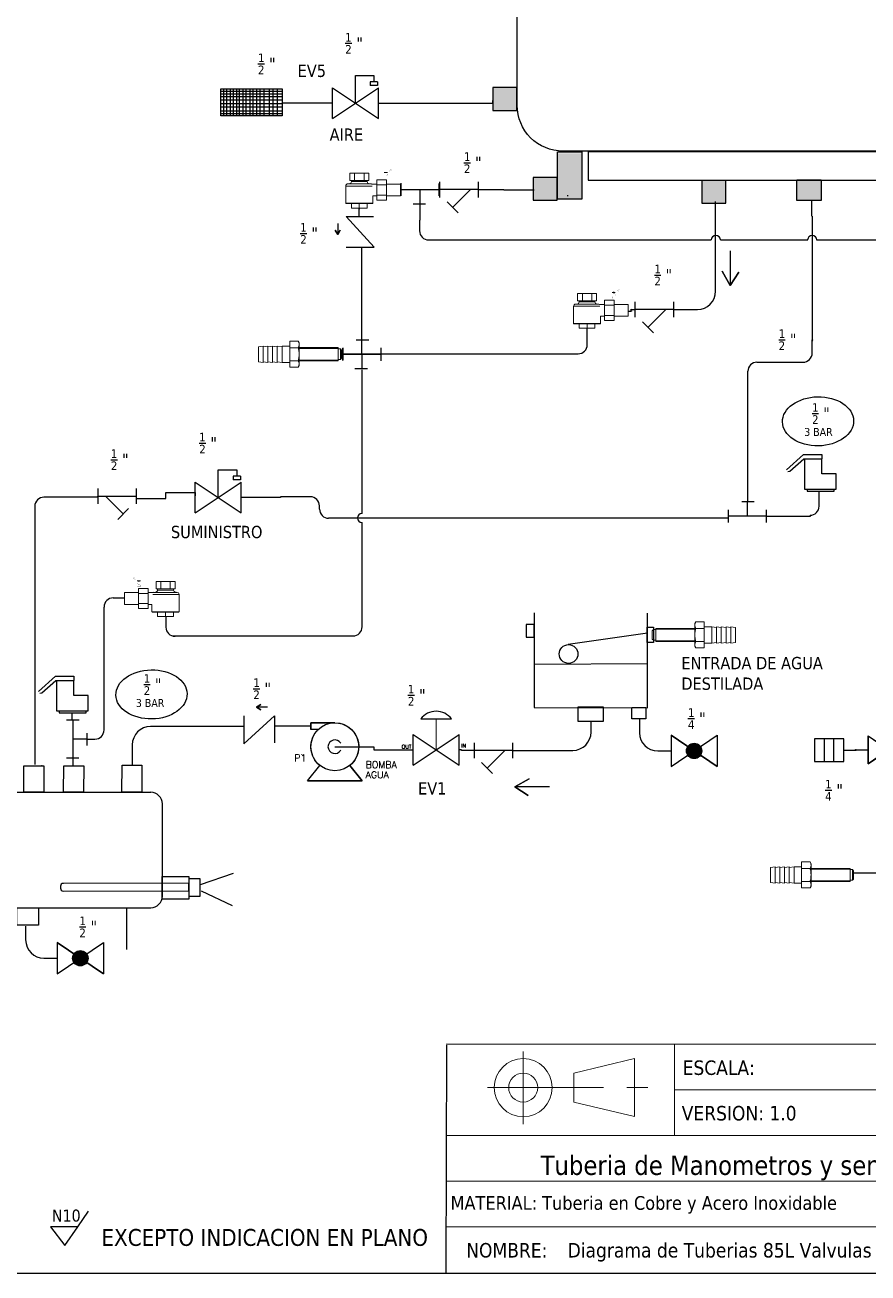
# Model space of a CAD drawing. Header units: millimetres. Extents: x -66 to 265, y 10 to 221.
# Drawn here: x 88.8 to 181.2, y 10 to 146.8 of the extents above; entities that cross this region are included whole.
import ezdxf
from ezdxf.enums import TextEntityAlignment as Align

# ---------------------------------------------------------------- set-up
doc = ezdxf.new("R2010")
doc.units = ezdxf.units.MM
doc.linetypes.add('CENTERX2', pattern=[20.32, 12.7, -2.54, 2.54, -2.54])
for name, color, linetype in [('CONTORNO', 179, 'Continuous'), ('DESC', 250, 'Continuous'), ('SYMS', 7, 'Continuous'), ('TAGS', 250, 'Continuous'), ('TERMS', 123, 'Continuous'), ('WIRENO', 250, 'Continuous'), ('WIRES', 7, 'Continuous')]:
    doc.layers.add(name, color=color, linetype=linetype)
doc.styles.add('SLDTEXTSTYLE0', font='tahoma.ttf')
doc.styles.add('SLDTEXTSTYLE1', font='tahomabd.ttf')
doc.styles.get("Standard").update_dxf_attribs({"font": 'tahoma.ttf'})
doc.styles.add('WD', font='romans.shx')

# ---------------------------------------------------------------- blocks, each defined once
blk = doc.blocks.new('HGVA1_NEADLE_VALVE')
blk.add_hatch(color=256).paths.add_polyline_path([(-0.034, 0.255), (0.03, 0.255), (-0.002, -0.255)])
at = {"ltscale": 3.2258}
for p, q in [((-0.375, 0.254), (0.375, -0.254)), ((-0.375, -0.254), (0.375, 0.254)), ((-0.375, 0.254), (-0.375, -0.254)), ((0.03, 0.255), (-0.034, 0.255)), ((-0.034, 0.255), (-0.002, -0.255)), ((0.03, 0.255), (-0.002, -0.255)), ((0.375, 0.254), (0.375, -0.254))]:
    blk.add_line(p, q, dxfattribs=at)
at = {"ltscale": 25.4, "flags": 128}
for points in [[(-0.375, -0.254), (-0.375, 0.254), (0, 0)], [(-0.034, 0.255), (0.03, 0.255), (-0.002, -0.255)], [(0.375, 0.254), (0.375, -0.254), (0, 0)]]:
    blk.add_lwpolyline(points, close=True, dxfattribs=at)
at = {"style": 'WD', "flags": 1}
for tag, height, p in [('INST', 0.125, (0.026, 0.682)), ('LOC', 0.125, (0.009, 0.52)), ('TAG1', 0.125, (-0.002, 0.311)), ('FAMILY', 0.01, (-0.145, -0.188)), ('CAT', 0.01, (-0.145, -0.232)), ('WDTYPE', 0.01, (-0.122, -0.14)), ('MFG', 0.01, (-0.143, -0.263)), ('ASSYCODE', 0.01, (-0.115, -0.293))]:
    blk.add_attdef(tag, text='', height=height, dxfattribs=at).set_placement(p, align=Align.CENTER)
at = {"style": 'WD'}
blk.add_attdef('XREF', text='', height=0.0625, rotation=0.0625, dxfattribs=at).set_placement((0.516, 0.298), align=Align.TOP_CENTER)
blk.add_attdef('TERM01', text='', height=0.0625, dxfattribs=at).set_placement((-0.399, 0.018), align=Align.RIGHT)
for tag, p, height in [('X4TERM01', (-0.375, 0), 0.005), ('X1TERM02', (0.375, 0), 0.005), ('TERM02', (0.406, 0.036), 0.0625), ('RATING1', (0.399, -0.148), 0.125), ('DESC1', (0.399, -0.313), 0.125), ('DESC2', (0.399, -0.497), 0.125), ('DESC3', (0.399, -0.686), 0.125), ('WDTAGALT', (0.399, -0.858), 0.125)]:
    blk.add_attdef(tag, p, '', height=height, dxfattribs=at)
blk = doc.blocks.new('HFI1_DRAIN_SILENCER')
for p, q in [((0.32, 0.125), (0, 0.125)), ((0, 0.125), (0, -0.125)), ((0.106, 0.125), (0.106, -0.125)), ((0.213, -0.125), (0.213, 0.125)), ((0.32, -0.125), (0.32, 0.125)), ((0, -0.125), (0.32, -0.125))]:
    blk.add_line(p, q)
at = {"style": 'WD'}
for tag, height, p in [('WDTAGALT', 0.125, (0.067, 0.187)), ('TERM01', 0.0625, (-0.025, 0.02))]:
    blk.add_attdef(tag, text='', height=height, dxfattribs=at).set_placement(p, align=Align.RIGHT)
for tag, p, height in [('RATING1', (0.105, 0.185), 0.125), ('X4TERM01', (0, 0), 0.005), ('X1TERM02', (0.32, 0), 0.005), ('TERM02', (0.327, 0.013), 0.0625), ('DESC1', (-0.829, -0.4), 0.125), ('DESC2', (-0.829, -0.584), 0.125), ('DESC3', (-0.829, -0.774), 0.125)]:
    blk.add_attdef(tag, p, '', height=height, dxfattribs=at)
at = {"style": 'WD', "flags": 1}
for tag, height, p in [('FAMILY', 0.01, (0.391, -0.029)), ('CAT', 0.01, (0.391, -0.073)), ('MFG', 0.01, (0.393, -0.104)), ('ASSYCODE', 0.01, (0.421, -0.134)), ('INST', 0.125, (0.357, -0.303)), ('WDTYPE', 0.01, (0.548, -0.276)), ('LOC', 0.125, (0.334, -0.464)), ('TAG1', 0.125, (0.352, -0.673))]:
    blk.add_attdef(tag, text='', height=height, dxfattribs=at).set_placement(p, align=Align.CENTER)
at = {"style": 'WD'}
blk.add_attdef('XREF', text='', height=0.0625, rotation=0.0625, dxfattribs=at).set_placement((0.642, -0.084), align=Align.TOP_CENTER)
blk = doc.blocks.new('WDDOT')
for radius in [0.03, 0.0187, 0.00929]:
    blk.add_circle((0, 0), radius)
blk = doc.blocks.new('HST1_STRAINER_Y_TYPE')
at = {"ltscale": 3.2258}
for p, q in [((0, 0.125), (0, -0.125)), ((0.625, 0.125), (0.625, -0.125)), ((0, 0), (0.625, 0)), ((0.125, 0), (0.412, -0.287)), ((0.324, -0.376), (0.501, -0.199))]:
    blk.add_line(p, q, dxfattribs=at)
at = {"style": 'WD', "flags": 1}
for tag, height, p in [('INST', 0.125, (0.33, 0.71)), ('LOC', 0.125, (0.306, 0.549)), ('TAG1', 0.125, (0.324, 0.34)), ('FAMILY', 0.01, (1.09, 0.044)), ('CAT', 0.01, (1.09, -0.001)), ('WDTYPE', 0.01, (1.102, -0.093)), ('MFG', 0.01, (1.092, -0.032)), ('ASSYCODE', 0.01, (1.12, -0.061))]:
    blk.add_attdef(tag, text='', height=height, dxfattribs=at).set_placement(p, align=Align.CENTER)
at = {"style": 'WD'}
for tag, height, p in [('WDTAGALT', 0.125, (0.035, 0.2)), ('TERM01', 0.0625, (-0.024, 0.018))]:
    blk.add_attdef(tag, text='', height=height, dxfattribs=at).set_placement(p, align=Align.RIGHT)
for tag, p, height in [('RATING1', (0.6, 0.18), 0.125), ('X4TERM01', (0, 0), 0.005), ('X1TERM03', (0.625, 0), 0.005), ('TERM03', (0.632, 0.013), 0.0625), ('DESC1', (-0.666, -0.258), 0.125), ('DESC2', (-0.666, -0.442), 0.125), ('X8TERM02', (0.412, -0.287), 0.005), ('TERM02', (0.447, -0.365), 0.0625), ('DESC3', (-0.666, -0.632), 0.125)]:
    blk.add_attdef(tag, p, '', height=height, dxfattribs=at)
blk.add_attdef('XREF', text='', height=0.0625, rotation=0.0625, dxfattribs=at).set_placement((0.649, -0.434), align=Align.TOP_CENTER)
blk = doc.blocks.new('Trampo')
for points in [[(117.18, 260.47), (116.16, 260.47), (116.16, 260.53), (116.64, 260.53), (116.64, 263.49), (116.17, 263.03), (116.12, 263.08), (116.65, 263.61), (116.7, 263.61), (116.7, 260.53), (117.18, 260.53)], [(119.73, 262.17), (119, 260.7), (118.92, 260.75), (119.65, 262.2)], [(120.48, 262.17), (119.73, 260.7), (119.65, 260.75), (120.39, 262.2)], [(117.75, 258.35), (117.2, 257.8), (116.17, 257.8), (115.68, 257.31), (115.68, 256.33), (117.7, 256.33), (117.7, 256.27), (115.61, 256.27), (115.61, 257.34), (116.16, 257.87), (117.18, 257.87), (117.66, 258.37), (117.66, 258.86), (117.18, 259.34), (116.17, 259.34), (115.68, 258.85), (115.63, 258.9), (116.16, 259.43), (117.2, 259.43), (117.75, 258.88)]]:
    blk.add_hatch(color=7).paths.add_polyline_path(points)
at = {"color": 7, "linetype": 'Continuous', "lineweight": 15}
for points in [[(91.97, 252.49), (106.66, 252.49), (106.66, 252.49)], [(93.14, 259.47), (105.47, 259.47), (105.47, 254.69), (93.14, 254.69)], [(93.14, 254.69), (93.14, 259.47), (93.14, 259.47)], [(94.17, 254.69), (94.17, 253.97), (94.17, 253.97)], [(96.24, 254.69), (96.24, 259.47), (96.24, 259.47)], [(102.39, 254.69), (102.39, 259.47), (102.39, 259.47)], [(104.46, 253.97), (104.46, 254.69), (104.46, 254.69)], [(110.68, 252.31), (107.39, 252.31), (107.39, 252.31)], [(116.95, 255.02), (110.68, 255.02), (110.68, 241.9), (116.95, 241.9)], [(116.95, 255.02), (116.95, 241.9), (116.95, 241.9)], [(126.1, 252.31), (116.95, 252.31), (116.95, 252.31)], [(126.1, 252.31), (126.1, 244.62), (126.1, 244.62)], [(90.48, 251.05), (90.48, 239.82), (90.48, 239.82)], [(108.15, 239.82), (108.15, 244.62), (108.15, 244.62)], [(108.15, 244.62), (110.68, 244.62), (110.68, 244.62)], [(116.95, 251.77), (110.68, 251.77), (110.68, 251.77)], [(116.95, 245.16), (110.68, 245.16), (110.68, 245.16)], [(116.95, 244.62), (126.1, 244.62), (126.1, 244.62)], [(107.93, 239.65), (90.7, 239.65), (90.7, 239.65)], [(104.46, 239.65), (104.46, 236.73), (94.17, 236.73), (94.17, 239.65)], [(99.3, 239.65), (99.3, 236.73), (99.3, 236.73)]]:
    blk.add_lwpolyline(points, dxfattribs=at)
at = {"color": 8, "linetype": 'Continuous', "lineweight": 15}
for points in [[(94.17, 253.97), (104.46, 253.97), (104.46, 253.97)], [(107.64, 251.05), (90.48, 251.05), (90.48, 251.05)], [(90.48, 239.82), (108.15, 239.82), (108.15, 239.82)]]:
    blk.add_lwpolyline(points, dxfattribs=at)
at = {"color": 7, "linetype": 'Continuous', "lineweight": 20}
blk.add_lwpolyline([(115.59, 259.99), (117.71, 259.99), (117.71, 259.99)], dxfattribs=at)
at = {"color": 7, "linetype": 'Continuous', "lineweight": 15}
for points in [[(91.94, 252.53), (91.14, 252.53), (90.48, 251.88), (90.48, 251.07)], [(92.66, 252.53), (93.48, 252.53), (94.12, 253.19), (94.12, 254)], [(104.46, 254), (104.46, 253.19), (105.12, 252.53), (105.92, 252.53)], [(107.36, 252.34), (107.12, 252.46), (106.89, 252.53), (106.64, 252.53)], [(90.48, 239.85), (90.48, 239.74), (90.56, 239.65), (90.68, 239.65)], [(107.92, 239.65), (108.02, 239.65), (108.1, 239.74), (108.1, 239.85)]]:
    blk.add_open_spline(points, degree=3, dxfattribs=at)
blk = doc.blocks.new('calderin')
for p, q in [((180.25, 72.34), (180.25, 65.19)), ((214.53, 72.24), (214.53, 65.08))]:
    blk.add_line(p, q)
for points in [[(196.96, 92.04), (196.94, 96.57), (200.37, 96.57), (200.38, 92.04)], [(203.75, 92.04), (203.77, 96.56), (207.19, 96.56), (207.18, 92.04)], [(213.74, 92.03), (213.75, 96.67), (217.17, 96.67), (217.17, 92.03)], [(185.43, 92.04), (183.27, 92.04), (183.27, 94.89), (185.43, 94.89)], [(191.98, 92.04), (189.82, 92.04), (189.82, 94.89), (191.98, 94.89)]]:
    blk.add_lwpolyline(points, close=True)
at = {"layer": 'WIRENO'}
for p, q in [((177.61, 92.03), (218.66, 92.03)), ((175.61, 90.03), (175.58, 77.95)), ((220.66, 74.26), (220.66, 90.03)), ((176.8, 72.26), (218.66, 72.26))]:
    blk.add_line(p, q, dxfattribs=at)
for points in [[(170.4, 90.24), (175.61, 90.24), (175.61, 88.43), (170.4, 88.43)], [(170.39, 87.01), (175.6, 87.01), (175.6, 85.2), (170.39, 85.2)], [(170.35, 83.57), (175.56, 83.57), (175.56, 81.76), (170.35, 81.76)], [(175.52, 73.92), (170.98, 73.92), (170.98, 77.82), (175.52, 77.82)], [(225.17, 73.73), (220.63, 73.73), (220.63, 77.63), (225.17, 77.63)], [(195.75, 72.25), (199.43, 72.25), (199.43, 69.27), (195.75, 69.27)]]:
    blk.add_lwpolyline(points, close=True, dxfattribs=at)
blk.add_lwpolyline([(177.19, 72.15), (177.22, 72.14, -0.37328), (175.5, 74.12), (175.5, 78.48)], format="xyb", dxfattribs=at)
for centre, start, end in [((177.61, 90.03), 90, 180), ((218.66, 90.03), 0, 90), ((218.66, 74.26), 270, 0)]:
    blk.add_arc(centre, 2, start, end, dxfattribs=at)
blk = doc.blocks.new('Resistencia')
at = {"layer": 'WIRENO'}
for p, q in [((112.31, 58.18), (107.01, 60.71)), ((112.43, 57.1), (106.77, 55.17))]:
    blk.add_line(p, q, dxfattribs=at)
blk.add_lwpolyline([(114.4, 59.08), (112.46, 59.08), (112.46, 56.11), (114.4, 56.11)], close=True, dxfattribs=at)
blk.add_lwpolyline([(135.9, 58.24), (114.42, 58.21), (114.42, 56.89), (135.9, 56.92, 0.414214), (136.4, 57.42), (136.4, 57.74, 0.414214)], format="xyb", close=True, dxfattribs=at)
blk = doc.blocks.new('HGVA1_DIAPHRAGM_VALVE2')
at = {"color": 7, "linetype": 'Continuous', "lineweight": 0, "ltscale": 3.2258}
for p, q in [((-0.25, 0.5), (0.25, 0.5)), ((0, 0), (0, 0.5))]:
    blk.add_line(p, q, dxfattribs=at)
for p, q in [((-0.375, -0.25), (-0.375, 0.25)), ((-0.375, -0.25), (0.375, 0.25)), ((-0.375, 0.25), (0.375, -0.25)), ((0.375, -0.25), (0.375, 0.25))]:
    blk.add_line(p, q)
at = {"ltscale": 25.4, "flags": 128}
blk.add_lwpolyline([(0.25, 0.5, 0.5), (-0.25, 0.5)], format="xyb", close=True, dxfattribs=at)
at = {"style": 'WD', "flags": 1}
for tag, p in [('INST', (-0.469, 0.748)), ('LOC', (-0.469, 0.587)), ('TAG1', (-0.469, 0.378))]:
    blk.add_attdef(tag, text='', height=0.125, dxfattribs=at).set_placement(p, align=Align.RIGHT)
at = {"style": 'WD'}
blk.add_attdef('XREF', text='', height=0.0625, rotation=0.0625, dxfattribs=at).set_placement((0.518, 0.271), align=Align.TOP_CENTER)
blk.add_attdef('TERM01', text='', height=0.0625, dxfattribs=at).set_placement((-0.399, 0.018), align=Align.RIGHT)
for tag, p, height in [('X4TERM01', (-0.375, 0), 0.005), ('X1TERM02', (0.375, 0), 0.005), ('TERM02', (0.406, 0.036), 0.0625), ('RATING1', (0.388, -0.162), 0.125), ('DESC1', (0.388, -0.378), 0.125), ('DESC2', (0.388, -0.562), 0.125), ('WDTAGALT', (0.388, -0.907), 0.125), ('DESC3', (0.388, -0.752), 0.125)]:
    blk.add_attdef(tag, p, '', height=height, dxfattribs=at)
at = {"style": 'WD', "flags": 1}
for tag, p in [('WDTYPE', (-0.154, -0.127)), ('FAMILY', (-0.143, -0.17)), ('CAT', (-0.143, -0.215)), ('MFG', (-0.141, -0.246)), ('ASSYCODE', (-0.113, -0.275))]:
    blk.add_attdef(tag, text='', height=0.01, dxfattribs=at).set_placement(p, align=Align.CENTER)
blk = doc.blocks.new('RESERVA')
at = {"layer": 'WIRENO'}
for p, q in [((301.32, 73.69), (301.32, 59.85)), ((317.87, 59.8), (317.87, 73.64)), ((317.89, 70.73), (306.31, 69.05)), ((301.36, 66.16), (317.9, 66.3)), ((301.32, 59.85), (317.87, 59.8))]:
    blk.add_line(p, q, dxfattribs=at)
for points in [[(317.85, 71.6), (318.75, 71.6), (318.75, 69.35), (317.85, 69.35)], [(307.72, 57.86), (311.45, 57.86), (311.45, 59.9), (307.72, 59.9)]]:
    blk.add_lwpolyline(points, close=True, dxfattribs=at)
blk.add_circle((306.35, 67.67), 1.37, dxfattribs=at)
blk = doc.blocks.new('RESERVORIO')
at = {"layer": 'WIRENO'}
for points in [[(211.28, 62), (210.41, 62), (210.41, 60.61), (211.28, 60.61)], [(222.01, 52.91), (223.54, 52.91), (223.54, 51.68), (222.01, 51.68)]]:
    blk.add_lwpolyline(points, close=True, dxfattribs=at)
at = {"layer": 'WIRENO', "xscale": 0.75, "yscale": 0.75, "zscale": 0.75}
blk.add_blockref('RESERVA', (-14.7, 8.02), dxfattribs=at)
blk = doc.blocks.new('HGVA1_BALL_VALVE')
h = blk.add_hatch(color=256)
edge = h.paths.add_edge_path()
edge.add_arc((0, 0), 0.125, 0, 360)
at = {"ltscale": 3.2258}
for p, q in [((-0.375, 0.254), (0.375, -0.254)), ((-0.375, -0.254), (0.375, 0.254)), ((-0.375, 0.254), (-0.375, -0.254)), ((0.375, 0.254), (0.375, -0.254))]:
    blk.add_line(p, q, dxfattribs=at)
at = {"ltscale": 25.4, "flags": 128}
blk.add_lwpolyline([(0.375, 0.254), (0.375, -0.254), (-0.375, 0.254), (-0.375, -0.254)], close=True, dxfattribs=at)
at = {"ltscale": 3.2258}
blk.add_circle((0, 0), 0.125, dxfattribs=at)
at = {"ltscale": 25.4}
blk.add_circle((0, 0), 0.125, dxfattribs=at)
at = {"style": 'WD', "flags": 1}
for tag, height, p in [('LOC', 0.125, (0.011, 0.516)), ('INST', 0.125, (0.028, 0.678)), ('TAG1', 0.125, (0, 0.307)), ('FAMILY', 0.01, (-0.482, -0.121)), ('WDTYPE', 0.01, (-0.475, -0.062)), ('CAT', 0.01, (-0.482, -0.165)), ('MFG', 0.01, (-0.481, -0.197)), ('ASSYCODE', 0.01, (-0.453, -0.226))]:
    blk.add_attdef(tag, text='', height=height, dxfattribs=at).set_placement(p, align=Align.CENTER)
at = {"style": 'WD'}
blk.add_attdef('XREF', text='', height=0.0625, rotation=0.0625, dxfattribs=at).set_placement((0.541, 0.293), align=Align.TOP_CENTER)
blk.add_attdef('TERM01', text='', height=0.0625, dxfattribs=at).set_placement((-0.399, 0.018), align=Align.RIGHT)
for tag, p, height in [('X4TERM01', (-0.375, 0), 0.005), ('X8TERM02', (0, 0), 0.005), ('TERM02', (0.052, -0.037), 0.0625), ('X1TERM03', (0.375, 0), 0.005), ('TERM03', (0.406, 0.036), 0.0625), ('RATING1', (0.409, -0.162), 0.125), ('DESC1', (0.409, -0.341), 0.125), ('DESC2', (0.409, -0.525), 0.125), ('DESC3', (0.409, -0.715), 0.125), ('WDTAGALT', (0.409, -0.873), 0.125)]:
    blk.add_attdef(tag, p, '', height=height, dxfattribs=at)
blk = doc.blocks.new('HP1_CENTRIFUGAL_PUMP1')
at = {"ltscale": 3.2258}
for p, q in [((0, 0.437), (-0.436, 0.437)), ((-0.436, 0.437), (-0.436, 0.312)), ((-0.306, 0.312), (-0.436, 0.312)), ((-0.5, -0.625), (-0.273, -0.342)), ((0.5, -0.625), (0.273, -0.342)), ((-0.5, -0.625), (0.5, -0.625))]:
    blk.add_line(p, q, dxfattribs=at)
at = {"ltscale": 25.4}
blk.add_lwpolyline([(-0.306, 0.312), (-0.436, 0.312), (-0.436, 0.437), (0, 0.437, -0.708958), (0.273, -0.342), (0.5, -0.625), (-0.5, -0.625), (-0.273, -0.342, -0.450073)], format="xyb", close=True, dxfattribs=at)
at = {"ltscale": 3.2258}
blk.add_circle((0, 0), 0.438, dxfattribs=at)
blk.add_arc((0, 0), 0.125, 30, 330, dxfattribs=at)
at = {"style": 'WD'}
for tag, p, height in [('TERM02', (-0.209, 0.446), 0.0625), ('TERM03', (0.009, 0.446), 0.0625), ('X4TERM01', (-0.436, 0.375), 0.005), ('X2TERM02', (-0.218, 0.437), 0.005), ('X2TERM03', (0, 0.437), 0.005), ('X1TERM04', (0, 0), 0.005), ('TERM04', (0.01, 0.011), 0.0625), ('RATING1', (0.564, -0.175), 0.125), ('DESC1', (0.564, -0.391), 0.125), ('DESC2', (0.564, -0.575), 0.125), ('DESC3', (0.564, -0.765), 0.125), ('WDTAGALT', (0.564, -0.967), 0.125)]:
    blk.add_attdef(tag, p, '', height=height, dxfattribs=at)
for tag, height, p in [('TERM01', 0.0625, (-0.46, 0.393)), ('INST', 0.125, (-0.519, 0.096)), ('LOC', 0.125, (-0.519, -0.08)), ('TAG1', 0.125, (-0.519, -0.269))]:
    blk.add_attdef(tag, text='', height=height, dxfattribs=at).set_placement(p, align=Align.RIGHT)
blk.add_attdef('XREF', text='', height=0.0625, rotation=0.0625, dxfattribs=at).set_placement((0.529, 0.315), align=Align.TOP_CENTER)
at = {"style": 'WD', "flags": 1}
for tag, p in [('FAMILY', (-0.01, -0.17)), ('CAT', (-0.01, -0.214)), ('WDTYPE', (-0.097, -0.246)), ('MFG', (-0.008, -0.246)), ('ASSYCODE', (0.02, -0.275))]:
    blk.add_attdef(tag, text='', height=0.01, dxfattribs=at).set_placement(p, align=Align.CENTER)
blk = doc.blocks.new('check')
at = {"layer": 'WIRENO'}
for p, q in [((68.66, 166.54), (69.94, 166.54)), ((69.94, 166.54), (69.41, 166.25)), ((69.41, 166.25), (69.94, 166.54)), ((69.94, 166.54), (69.44, 166.85)), ((69.44, 166.85), (69.93, 166.54)), ((71.43, 162.27), (67.85, 165.55)), ((67.85, 165.55), (67.85, 162.36)), ((71.43, 165.55), (71.43, 162.27))]:
    blk.add_line(p, q, dxfattribs=at)
blk = doc.blocks.new('SAFETY')
at = {"layer": 'WIRENO'}
for p, q in [((90.56, 155.92), (92.05, 157.26)), ((92.08, 156.85), (90.86, 155.76)), ((92.05, 157.26), (93.67, 157.26)), ((93.65, 156.88), (92.08, 156.85)), ((92.13, 156.84), (92.15, 154.22)), ((93.65, 156.83), (92.15, 156.83)), ((93.67, 157.26), (93.65, 156.88)), ((93.67, 155.56), (93.65, 156.83)), ((90.86, 155.76), (90.69, 155.74)), ((94.91, 155.56), (93.67, 155.56)), ((94.91, 154.22), (94.91, 155.56)), ((92.15, 154.22), (94.91, 154.22)), ((92.37, 154.22), (92.37, 154.04)), ((92.37, 154.04), (94.73, 154.04)), ((94.73, 154.04), (94.73, 154.22))]:
    blk.add_line(p, q, dxfattribs=at)
blk = doc.blocks.new('TNueva')
at = {"layer": 'WIRENO'}
for p, q in [((227.056, 75.746), (226.139, 75.746)), ((226.557, 74.707), (226.557, 75.745)), ((225.166, 74.246), (225.166, 75.163)), ((227.946, 74.232), (227.946, 75.149)), ((225.184, 74.712), (227.93, 74.712))]:
    blk.add_line(p, q, dxfattribs=at)
blk = doc.blocks.new('Acople Estriado')
at = {"color": 7, "linetype": 'Continuous', "lineweight": 15}
for p, q in [((6.78, 5.633), (6.78, 5.138)), ((6.78, 5.633), (6.947, 5.633)), ((6.811, 5.678), (6.796, 5.663)), ((6.796, 5.663), (6.796, 5.633)), ((6.931, 5.663), (6.796, 5.663)), ((6.811, 5.678), (6.916, 5.678)), ((6.931, 5.663), (6.916, 5.678)), ((6.931, 5.633), (6.931, 5.663)), ((6.947, 5.138), (6.947, 5.633)), ((6.721, 5.138), (6.699, 5.126)), ((6.699, 5.126), (6.699, 5.019)), ((6.74, 5.138), (6.721, 5.138)), ((6.864, 5.138), (6.74, 5.138)), ((6.781, 5.126), (6.781, 5.019)), ((6.988, 5.138), (6.864, 5.138)), ((6.946, 5.126), (6.946, 5.019)), ((7.007, 5.138), (6.988, 5.138)), ((7.029, 5.126), (7.007, 5.138)), ((7.029, 5.126), (7.029, 5.019)), ((6.699, 5.019), (6.781, 5.019)), ((6.761, 5.019), (6.761, 4.922)), ((6.761, 4.922), (6.769, 4.862)), ((6.864, 4.922), (6.761, 4.922)), ((6.781, 5.019), (6.946, 5.019)), ((6.967, 4.922), (6.864, 4.922)), ((6.946, 5.019), (7.029, 5.019)), ((6.959, 4.862), (6.967, 4.922)), ((6.967, 4.922), (6.967, 5.019)), ((6.761, 4.862), (6.769, 4.802)), ((6.864, 4.862), (6.761, 4.862)), ((6.761, 4.802), (6.769, 4.742)), ((6.864, 4.802), (6.761, 4.802)), ((6.967, 4.862), (6.864, 4.862)), ((6.967, 4.802), (6.864, 4.802)), ((6.959, 4.802), (6.967, 4.862)), ((6.959, 4.742), (6.967, 4.802)), ((6.761, 4.742), (6.769, 4.682)), ((6.864, 4.742), (6.761, 4.742)), ((6.761, 4.682), (6.769, 4.622)), ((6.864, 4.682), (6.761, 4.682)), ((6.864, 4.622), (6.769, 4.622)), ((6.967, 4.742), (6.864, 4.742)), ((6.967, 4.682), (6.864, 4.682)), ((6.959, 4.622), (6.864, 4.622)), ((6.959, 4.682), (6.967, 4.742)), ((6.959, 4.622), (6.967, 4.682))]:
    blk.add_line(p, q, dxfattribs=at)
at = {"color": 7, "linetype": 'Continuous', "lineweight": 0}
for p, q in [((6.79, 5.633), (6.79, 5.138)), ((6.938, 5.633), (6.938, 5.138))]:
    blk.add_line(p, q, dxfattribs=at)
at = {"color": 7, "linetype": 'Continuous', "lineweight": 15}
for points, knots in [([(6.699, 5.126), (6.706, 5.13), (6.712, 5.133), (6.726, 5.137), (6.733, 5.138), (6.74, 5.138)], [0, 0, 0, 0, 0.5, 0.5, 1, 1, 1, 1]), ([(6.74, 5.138), (6.744, 5.138), (6.747, 5.138), (6.754, 5.137), (6.757, 5.136), (6.768, 5.133), (6.775, 5.13), (6.781, 5.126)], [0, 0, 0, 0, 0.25, 0.25, 0.5, 0.5, 1, 1, 1, 1]), ([(6.864, 5.138), (6.85, 5.138), (6.836, 5.137), (6.808, 5.133), (6.795, 5.13), (6.781, 5.126)], [0, 0, 0, 0, 0.5, 0.5, 1, 1, 1, 1]), ([(6.946, 5.126), (6.933, 5.13), (6.919, 5.133), (6.892, 5.137), (6.878, 5.138), (6.864, 5.138)], [0, 0, 0, 0, 0.5, 0.5, 1, 1, 1, 1]), ([(6.946, 5.126), (6.953, 5.13), (6.96, 5.133), (6.974, 5.137), (6.981, 5.138), (6.988, 5.138)], [0, 0, 0, 0, 0.5, 0.5, 1, 1, 1, 1]), ([(6.988, 5.138), (6.991, 5.138), (6.995, 5.138), (7.002, 5.137), (7.005, 5.136), (7.015, 5.133), (7.022, 5.13), (7.029, 5.126)], [0, 0, 0, 0, 0.25, 0.25, 0.5, 0.5, 1, 1, 1, 1])]:
    blk.add_open_spline(points, degree=3, knots=knots, dxfattribs=at)
blk = doc.blocks.new('HGVA1_FLOAT_OPERATED_VALVE')
for p, q in [((0, 0), (0, 0.45)), ((0, 0.45), (0.3, 0.45)), ((0.3, 0.45), (0.3, 0.351)), ((-0.375, -0.25), (-0.375, 0.25)), ((-0.375, -0.25), (0.375, 0.25)), ((-0.375, 0.25), (0.375, -0.25)), ((0.36, 0.351), (0.24, 0.351)), ((0.24, 0.351), (0.24, 0.291)), ((0.36, 0.291), (0.24, 0.291)), ((0.36, 0.351), (0.36, 0.291)), ((0.375, -0.25), (0.375, 0.25))]:
    blk.add_line(p, q)
at = {"style": 'WD', "flags": 1}
for tag, p in [('INST', (-0.482, 0.637)), ('LOC', (-0.482, 0.454)), ('TAG1', (-0.481, 0.27))]:
    blk.add_attdef(tag, text='', height=0.125, dxfattribs=at).set_placement(p, align=Align.RIGHT)
at = {"style": 'WD'}
blk.add_attdef('XREF', text='', height=0.0625, rotation=0.0625, dxfattribs=at).set_placement((0.52, 0.255), align=Align.TOP_CENTER)
blk.add_attdef('TERM01', text='', height=0.0625, dxfattribs=at).set_placement((-0.399, 0.018), align=Align.RIGHT)
for tag, p, height in [('X4TERM01', (-0.375, 0), 0.005), ('X1TERM02', (0.375, 0), 0.005), ('TERM02', (0.406, 0.036), 0.0625), ('RATING1', (0.388, -0.148), 0.125), ('DESC1', (0.388, -0.364), 0.125), ('DESC2', (0.388, -0.548), 0.125), ('WDTAGALT', (0.388, -0.91), 0.125), ('DESC3', (0.388, -0.738), 0.125)]:
    blk.add_attdef(tag, p, '', height=height, dxfattribs=at)
at = {"style": 'WD', "flags": 1}
for tag, p in [('WDTYPE', (-0.173, -0.125)), ('FAMILY', (-0.176, -0.156)), ('CAT', (-0.176, -0.2)), ('MFG', (-0.174, -0.232)), ('ASSYCODE', (-0.146, -0.261))]:
    blk.add_attdef(tag, text='', height=0.01, dxfattribs=at).set_placement(p, align=Align.CENTER)
blk = doc.blocks.new('Filtro')
at = {"layer": 'WIRENO'}
for p, q in [((95.97, 119.72), (103.12, 119.72)), ((96.25, 119.99), (96.25, 116.83)), ((96.62, 119.95), (96.62, 116.79)), ((97.03, 119.95), (97.03, 116.79)), ((97.4, 119.95), (97.4, 116.79)), ((97.77, 119.99), (97.77, 116.83)), ((98.1, 119.99), (98.1, 116.83)), ((98.51, 119.99), (98.51, 116.83)), ((98.88, 119.95), (98.88, 116.79)), ((99.33, 119.99), (99.33, 116.83)), ((99.7, 119.99), (99.7, 116.83)), ((100.11, 119.99), (100.11, 116.83)), ((100.52, 119.99), (100.52, 116.83)), ((100.98, 119.99), (100.98, 116.83)), ((101.59, 119.99), (101.59, 116.83)), ((102.04, 119.99), (102.04, 116.83)), ((102.54, 119.99), (102.54, 116.83)), ((95.97, 119.41), (103.12, 119.41)), ((95.97, 119.07), (103.12, 119.07)), ((95.97, 118.71), (103.12, 118.71)), ((95.97, 118.27), (103.12, 118.27)), ((95.97, 117.88), (103.12, 117.88)), ((95.97, 117.41), (103.12, 117.41)), ((95.97, 117.08), (103.12, 117.08))]:
    blk.add_line(p, q, dxfattribs=at)
blk.add_lwpolyline([(95.95, 119.98), (103.11, 119.98), (103.11, 116.82), (95.95, 116.82)], close=True, dxfattribs=at)

msp = doc.modelspace()

# ---------------------------------------------------------------- hatches: boundary and pattern name
at = {"layer": 'WIRENO'}
h = msp.add_hatch(dxfattribs=at)
h.set_pattern_fill('AR-CONC', color=256)
h.set_pattern_definition([(50, (-135.13, 26.59), (182.185, -15.94), [19.05, -209.55]), (355, (-135.13, 26.6), (-35.24, 191.06), [15.24, -167.64]), (100.45, (-119.95, 25.26), (146.94, 175.12), [16.19, -178.09]), (46.18, (-135.13, 77.4), (271.08, -42.04), [28.57, -314.32]), (96.64, (-112.54, 73.9), (237.4, 247.43), [24.29, -267.14]), (351.18, (-135.13, 77.4), (237.4, 247.43), [22.86, -251.46]), (21, (-109.73, 64.69), (151.614, -102.265), [19.05, -209.55]), (326, (-109.73, 64.7), (61.8, 184.19), [15.24, -167.64]), (71.45, (-97.1, 56.17), (213.42, 81.92), [16.19, -178.09]), (37.5, (-135.13, 26.59), (3.089, 84.555), [0, -165.608, 0, -170.18, 0, -168.275]), (7.5, (-135.13, 26.59), (66.82, 100.18), [0, -97.028, 0, -161.798, 0, -64.135]), (327.5, (-191.77, 26.59), (135.59, -5.729), [0, -63.5, 0, -198.12, 0, -262.89]), (317.5, (-217.17, 26.59), (148.13, 25.426), [0, -82.55, 0, -131.572, 0, -186.69])])
h.paths.add_polyline_path([(6.04, 219.76), (2.98, 219.76), (2.98, 221.25), (0.88, 219.16), (2.98, 217.05), (2.98, 218.26), (6.04, 218.26)])
h.paths.add_polyline_path([(-36.14, 149.05), (-39.21, 149.05), (-39.21, 150.55), (-41.3, 148.45), (-39.21, 146.35), (-39.21, 147.55), (-36.14, 147.55)])
h.paths.add_polyline_path([(-63.13, 165.85), (-64.63, 165.86), (-64.63, 162.79), (-66.13, 162.79), (-64.04, 160.69), (-61.93, 162.79), (-63.13, 162.79)])
h.paths.add_polyline_path([(-59.54, 130.73), (-60.74, 130.73), (-60.74, 133.79), (-62.24, 133.79), (-62.24, 130.73), (-63.74, 130.73), (-61.65, 128.63)])
h.paths.add_polyline_path([(-6.3, 128.32), (-8.41, 126.22), (-7.21, 126.22), (-7.21, 123.15), (-5.7, 123.15), (-5.7, 126.22), (-4.21, 126.22)])
h.paths.add_polyline_path([(71.8, 74.09), (69.7, 76.2), (69.7, 75), (66.64, 75), (66.64, 73.5), (69.7, 73.5), (69.7, 72)])
h.paths.add_polyline_path([(98.67, 123.07), (96.57, 120.98), (98.67, 118.87), (98.67, 120.07), (101.73, 120.07), (101.73, 121.57), (98.67, 121.57)])
h = msp.add_hatch(color=256, dxfattribs=at)
h.dxf.hatch_style = 1
h.paths.add_polyline_path([(142.73, 139.91), (140.09, 139.91), (140.09, 137.42), (142.73, 137.42)])
h = msp.add_hatch(dxfattribs=at)
h.set_pattern_fill('AR-CONC', color=256)
h.paths.add_polyline_path([(101.3, 138.28), (101.3, 137.08), (98.24, 137.08), (98.24, 135.57), (101.31, 135.57), (101.31, 134.08), (103.4, 136.17)])
h.paths.add_polyline_path([(97.73, 116.8), (96.23, 116.8), (96.23, 113.73), (94.73, 113.73), (96.82, 111.64), (98.93, 113.73), (97.73, 113.73)])
h.paths.add_polyline_path([(121.65, 101.49), (119.55, 99.4), (121.65, 97.29), (121.65, 98.49), (124.72, 98.49), (124.72, 99.99), (121.65, 99.99)])
h.paths.add_polyline_path([(100.12, 84.73), (98.62, 84.73), (98.62, 81.67), (97.12, 81.67), (99.21, 79.57), (101.32, 81.67), (100.12, 81.67)])
h.paths.add_polyline_path([(204.83, 49.61), (204.83, 48.41), (201.77, 48.41), (201.77, 46.9), (204.83, 46.9), (204.83, 45.41), (206.93, 47.5)])
h.paths.add_polyline_path([(236.86, 94.98), (233.8, 94.98), (233.8, 96.48), (231.7, 94.39), (233.8, 92.28), (233.8, 93.48), (236.86, 93.48)])
h = msp.add_hatch(color=256, dxfattribs=at)
h.dxf.hatch_style = 1
h.paths.add_polyline_path([(147.2, 129.59), (147.2, 127.67), (149.86, 127.67), (149.86, 129.59)])
h.paths.add_polyline_path([(149.86, 132.7), (147.2, 132.7), (147.2, 129.59), (149.86, 129.59)])
h = msp.add_hatch(color=256, dxfattribs=at)
h.dxf.hatch_style = 1
h.paths.add_polyline_path([(147.17, 130.08), (144.53, 130.08), (144.53, 127.59), (147.17, 127.59)])
h = msp.add_hatch(color=256, dxfattribs=at)
h.dxf.hatch_style = 1
h.paths.add_polyline_path([(165.65, 129.74), (163, 129.74), (163, 127.25), (165.65, 127.25)])
h = msp.add_hatch(color=256, dxfattribs=at)
h.dxf.hatch_style = 1
h.paths.add_polyline_path([(173.41, 129.81), (173.41, 127.54), (176.08, 127.54), (176.08, 129.81)])
h = msp.add_hatch(dxfattribs=at)
h.set_pattern_fill('AR-CONC', color=256, scale=0.5)
h.set_pattern_definition([(50, (52.46, 43.38), (91.09, -7.97), [9.525, -104.775]), (355, (52.46, 43.38), (-17.62, 95.53), [7.62, -83.82]), (100.45, (60.05, 42.714), (73.47, 87.56), [8.095, -89.045]), (46.18, (52.46, 68.78), (135.54, -21.02), [14.29, -157.16]), (96.64, (63.76, 67.03), (118.7, 123.71), [12.14, -133.57]), (351.18, (52.46, 68.78), (118.7, 123.71), [11.43, -125.73]), (21, (65.16, 62.43), (75.81, -51.13), [9.525, -104.775]), (326, (65.16, 62.43), (30.9, 92.09), [7.62, -83.82]), (71.45, (71.48, 58.17), (106.71, 40.96), [8.095, -89.045]), (37.5, (52.46, 43.38), (1.544, 42.278), [0, -82.804, 0, -85.09, 0, -84.1375]), (7.5, (52.46, 43.38), (33.41, 50.09), [0, -48.514, 0, -80.899, 0, -32.0675]), (327.5, (24.14, 43.38), (67.795, -2.864), [0, -31.75, 0, -99.06, 0, -131.445]), (317.5, (11.44, 43.38), (74.065, 12.713), [0, -41.275, 0, -65.786, 0, -93.345])])
h.paths.add_polyline_path([(95.92, 120.96), (98.99, 120.96), (98.99, 122.46), (95.92, 122.46), (95.92, 123.96), (93.83, 121.86), (95.92, 119.76)])
h = msp.add_hatch(dxfattribs=at)
h.set_pattern_fill('AR-CONC', color=256, scale=0.5)
h.set_pattern_definition([(50, (111.784, 24.14), (91.09, -7.97), [9.525, -104.775]), (355, (111.78, 24.14), (-17.62, 95.53), [7.62, -83.82]), (100.45, (119.375, 23.47), (73.47, 87.56), [8.095, -89.045]), (46.18, (111.78, 49.54), (135.54, -21.02), [14.29, -157.16]), (96.64, (123.08, 47.79), (118.7, 123.71), [12.14, -133.57]), (351.18, (111.78, 49.54), (118.7, 123.71), [11.43, -125.73]), (21, (124.484, 43.19), (75.81, -51.13), [9.525, -104.775]), (326, (124.48, 43.19), (30.9, 92.09), [7.62, -83.82]), (71.45, (130.8, 38.93), (106.71, 40.96), [8.095, -89.045]), (37.5, (111.784, 24.138), (1.544, 42.278), [0, -82.804, 0, -85.09, 0, -84.1375]), (7.5, (111.784, 24.138), (33.41, 50.09), [0, -48.514, 0, -80.899, 0, -32.0675]), (327.5, (83.463, 24.138), (67.795, -2.864), [0, -31.75, 0, -99.06, 0, -131.445]), (317.5, (70.763, 24.14), (74.065, 12.713), [0, -41.275, 0, -65.786, 0, -93.345])])
h.paths.add_polyline_path([(155.99, 100.43), (158.09, 102.52), (156.89, 102.52), (156.89, 105.59), (155.39, 105.59), (155.39, 102.52), (153.89, 102.52)])
h = msp.add_hatch(dxfattribs=at)
h.set_pattern_fill('AR-CONC', color=256, scale=0.5)
h.set_pattern_definition([(50, (83.924, 21.13), (91.09, -7.97), [9.525, -104.775]), (355, (83.92, 21.13), (-17.62, 95.53), [7.62, -83.82]), (100.45, (91.515, 20.464), (73.47, 87.56), [8.095, -89.045]), (46.18, (83.92, 46.53), (135.54, -21.02), [14.29, -157.16]), (96.64, (95.22, 44.78), (118.7, 123.71), [12.14, -133.57]), (351.18, (83.92, 46.53), (118.7, 123.71), [11.43, -125.73]), (21, (96.624, 40.18), (75.81, -51.13), [9.525, -104.775]), (326, (96.62, 40.18), (30.9, 92.09), [7.62, -83.82]), (71.45, (102.94, 35.92), (106.71, 40.96), [8.095, -89.045]), (37.5, (83.924, 21.13), (1.544, 42.278), [0, -82.804, 0, -85.09, 0, -84.1375]), (7.5, (83.924, 21.13), (33.41, 50.09), [0, -48.514, 0, -80.899, 0, -32.0675]), (327.5, (55.603, 21.13), (67.795, -2.864), [0, -31.75, 0, -99.06, 0, -131.445]), (317.5, (42.903, 21.13), (74.065, 12.713), [0, -41.275, 0, -65.786, 0, -93.345])])
h.paths.add_polyline_path([(129.43, 99.63), (130.92, 99.63), (128.83, 101.72), (126.72, 99.63), (127.93, 99.63), (127.93, 96.56), (129.43, 96.56)])

# ---------------------------------------------------------------- linework, layer by layer
at = {"color": 7, "linetype": 'Continuous', "lineweight": 30}
msp.add_line((135.02, 34.97), (134.96, 10), dxfattribs=at)
at = {"color": 7, "linetype": 'Continuous', "lineweight": 0}
for p, q in [((265, 35.07), (135, 35.07)), ((160, 35.09), (160, 25.07)), ((155.64, 33.5), (148.97, 31.91)), ((155.64, 27.15), (155.64, 33.5)), ((148.97, 31.91), (148.97, 28.74)), ((148.97, 28.74), (155.64, 27.15)), ((235, 30.07), (160, 30.07)), ((235, 25.07), (134.99, 25.07)), ((210, 20.07), (134.99, 20.07)), ((265, 15.07), (134.99, 15.07))]:
    msp.add_line(p, q, dxfattribs=at)
at = {"color": 7, "linetype": 'CENTERX2', "lineweight": 0}
for p, q in [((143.43, 34.29), (143.43, 26.3)), ((139.53, 30.32), (157.1, 30.32)), ((134.96, 10), (265, 10))]:
    msp.add_line(p, q, dxfattribs=at)
at = {"color": 7, "linetype": 'Continuous'}
msp.add_line((15, 10), (265, 10), dxfattribs=at)
at = {"color": 7, "linetype": 'Continuous', "lineweight": 0}
for radius in [3.18, 1.59]:
    msp.add_circle((143.43, 30.32), radius, dxfattribs=at)
at = {"layer": 'CONTORNO'}
for p, q in [((94.61, 15.07), (95.78, 16.79)), ((91.62, 15.07), (93.19, 13.01)), ((94.61, 15.07), (91.62, 15.07)), ((93.19, 13.01), (94.61, 15.07))]:
    msp.add_line(p, q, dxfattribs=at)
at = {"layer": 'WIRENO'}
for p, q in [((166.11, 122.04), (166.11, 118.22)), ((166.11, 118.22), (165.24, 119.8)), ((165.24, 119.8), (166.11, 118.22)), ((166.11, 118.22), (167.05, 119.7)), ((167.05, 119.7), (166.11, 118.23)), ((142.5, 63.29), (144.08, 64.15)), ((144.08, 64.15), (142.5, 63.29)), ((146.31, 63.29), (142.5, 63.29)), ((142.5, 63.29), (143.98, 62.35)), ((143.98, 62.35), (142.51, 63.29))]:
    msp.add_line(p, q, dxfattribs=at)
msp.add_lwpolyline([(147.71, 164.19), (212.15, 164.19), (212.15, 132.96), (147.78, 132.96, -0.414214), (142.78, 137.96), (142.78, 159.19, -0.414214), (147.78, 164.19), (199.41, 164.19), (199.41, 167.3), (150.6, 167.3), (150.6, 164.19)], format="xyb", dxfattribs=at)
for points in [[(140.09, 137.42), (142.73, 137.42), (142.73, 139.91), (140.09, 139.91)], [(147.2, 132.88), (149.86, 132.88), (149.86, 127.67), (147.2, 127.67)], [(150.54, 129.76), (201.52, 129.76), (201.52, 132.86), (150.54, 132.86)], [(144.53, 127.59), (147.17, 127.59), (147.17, 130.08), (144.53, 130.08)], [(163, 127.25), (165.65, 127.25), (165.65, 129.74), (163, 129.74)], [(173.41, 129.81), (176.08, 129.81), (176.08, 127.54), (173.41, 127.54)]]:
    msp.add_lwpolyline(points, close=True, dxfattribs=at)
for centre in [(175.74, 103.34), (102.7, 73.41)]:
    msp.add_ellipse(centre, major_axis=(3.9, 0.07), ratio=0.68956, dxfattribs=at)
at = {"layer": 'WIRES'}
for p, q in [((122.53, 138.2), (117.04, 138.2)), ((117.04, 138.2), (117.04, 138.17)), ((127.57, 138.2), (140.11, 138.2)), ((140.11, 138.2), (140.11, 138.51)), ((138.49, 128.73), (141.31, 128.73)), ((141.31, 128.72), (144.64, 128.72)), ((148.26, 128.09), (148.37, 128.09)), ((164.52, 117.59), (164.52, 127.44)), ((175.07, 125.84), (175.07, 127.52)), ((125.47, 125.77), (125.47, 126.67)), ((125.47, 126.67), (125.53, 126.67)), ((132.09, 127.17), (132.09, 125.38)), ((175.08, 125.84), (175.08, 112.13)), ((132.07, 125.38), (132.07, 124.22)), ((133.07, 123.22), (164.04, 123.22)), ((165.04, 123.22), (174.62, 123.22)), ((175.58, 123.22), (190.73, 123.22)), ((125.76, 112.07), (125.76, 122.4)), ((154.93, 115.43), (155.27, 115.43)), ((155.27, 115.43), (155.27, 115.59)), ((155.27, 115.59), (155.67, 115.59)), ((159.89, 115.59), (162.52, 115.59)), ((150.45, 111.75), (150.45, 113.53)), ((175.1, 110.82), (175.1, 112.25)), ((127.85, 110.75), (149.45, 110.75)), ((169.05, 109.82), (174.1, 109.82)), ((125.78, 99.18), (125.78, 108.98)), ((168.05, 94.52), (168.05, 108.82)), ((125.78, 93.25), (125.78, 99.18)), ((96.71, 95.03), (90.91, 95.03)), ((96.81, 95.13), (96.71, 95.03)), ((96.81, 95.13), (96.81, 95.07)), ((101.03, 95.13), (101.03, 94.88)), ((101.03, 94.88), (104.27, 94.88)), ((104.27, 94.88), (104.27, 95.53)), ((104.27, 95.53), (107.5, 95.53)), ((107.5, 95.53), (107.5, 95.18)), ((116.83, 94.99), (112.54, 94.99)), ((120.11, 95.07), (116.83, 95.07)), ((116.83, 95.07), (116.83, 94.99)), ((175.86, 94.04), (175.86, 95.7)), ((89.91, 94.03), (89.91, 85.21)), ((121.11, 93.72), (121.11, 94.07)), ((174.93, 92.95), (174.93, 93.07)), ((165.92, 92.72), (122.11, 92.72)), ((125.78, 89.37), (125.78, 92.26)), ((170.09, 92.95), (174.93, 92.95)), ((125.78, 80.82), (125.78, 89.37)), ((89.91, 85.21), (89.91, 65.74)), ((98.5, 83.99), (99.71, 83.99)), ((97.5, 69.52), (97.5, 82.99)), ((104.28, 81.95), (104.28, 80.78)), ((105, 79.82), (124.78, 79.82)), ((94.01, 70.62), (94.01, 71.41)), ((112.81, 69.89), (102.59, 69.89)), ((120.17, 69.93), (116.21, 69.93)), ((150.87, 69.28), (150.87, 70.49)), ((156.17, 70.72), (156.17, 69.22)), ((95.64, 68.52), (96.5, 68.52)), ((100.59, 67.89), (100.59, 65.69)), ((122.79, 67.68), (127.07, 67.68)), ((127.07, 67.68), (127.07, 67.35)), ((127.07, 67.35), (131.36, 67.35)), ((136.67, 67.35), (136.42, 67.35)), ((136.67, 67.28), (136.67, 67.35)), ((137.81, 67.28), (136.67, 67.28)), ((138.04, 67.28), (137.81, 67.28)), ((137.81, 67.28), (137.81, 67.28)), ((142.26, 67.28), (148.87, 67.28)), ((158.17, 67.22), (159.63, 67.22)), ((178.55, 67.3), (179.88, 67.3)), ((179.88, 67.3), (179.88, 67.34)), ((179.88, 67.34), (181.22, 67.34)), ((94.12, 66.45), (94.1, 66.45)), ((94.12, 65.65), (94.12, 66.45)), ((119.13, 66.87), (119.13, 66.84)), ((90.46, 65.59), (90.55, 65.59)), ((186.67, 53.81), (179.63, 53.81)), ((88.91, 48.01), (88.91, 46.5)), ((90.91, 44.5), (92.37, 44.5))]:
    msp.add_line(p, q, dxfattribs=at)
for centre, radius, start, end in [((133.07, 124.22), 1, 180, 270), ((164.54, 123.22), 0.5, 0, 180), ((175.1, 123.22), 0.5, 0, 180), ((162.52, 117.59), 2, 270, 0), ((149.45, 111.75), 1, 270, 0), ((174.1, 110.82), 1, 270, 0), ((169.05, 108.82), 1, 90, 180), ((90.91, 94.03), 1, 90, 180), ((120.11, 94.07), 1, 0, 90), ((122.11, 93.72), 1, 180, 270), ((125.77, 92.75), 0.5, 90, 270), ((174.86, 94.04), 1, 270, 0), ((98.5, 82.99), 1, 90, 180), ((105.28, 80.78), 1, 180, 270), ((124.78, 80.82), 1, 270, 0), ((102.59, 67.89), 2, 90, 180), ((96.5, 69.52), 1, 270, 0), ((148.87, 69.28), 2, 270, 0), ((158.17, 69.22), 2, 180, 270), ((90.91, 46.5), 2, 180, 270)]:
    msp.add_arc(centre, radius, start, end, dxfattribs=at)

# ---------------------------------------------------------------- block references
at = {"yscale": 0.168075, "zscale": 0.168075}
for p, xscale in [((108.78, 86.93), 0.168075), ((133.74, 73.75), 0.168075), ((120.93, 42.16), -0.168075)]:
    msp.add_blockref('Trampo', p, dxfattribs=dict(at, xscale=xscale))
at = {"xscale": 8.639999999999999, "yscale": 8.639999999999999, "zscale": 8.639999999999999}
for p, rotation in [((74.48, 170), 270), ((206.63, 20.63), 89.99999999999999), ((130.58, 112.93), 270)]:
    msp.add_blockref('Acople Estriado', p, dxfattribs=dict(at, rotation=rotation))
at = {"layer": 'SYMS'}
for name, p, xscale, yscale, zscale in [('HGVA1_FLOAT_OPERATED_VALVE', (125.05, 138.2), 6.720000000000001, 6.720000000000001, 6.720000000000001), ('HST1_STRAINER_Y_TYPE', (138.49, 128.73), -6.749999999999999, 6.749999999999999, 6.749999999999999), ('HST1_STRAINER_Y_TYPE', (159.89, 115.59), -6.749999999999999, 6.749999999999999, 6.749999999999999), ('HGVA1_FLOAT_OPERATED_VALVE', (110.02, 94.99), 6.720000000000001, 6.720000000000001, 6.720000000000001), ('HST1_STRAINER_Y_TYPE', (96.81, 95.13), 6.749999999999999, 6.749999999999999, 6.749999999999999), ('HGVA1_BALL_VALVE', (162.16, 67.22), 6.749999999999999, 6.749999999999999, 6.749999999999999), ('HFI1_DRAIN_SILENCER', (175.35, 67.3), 10, 10, 10), ('HGVA1_NEADLE_VALVE', (183.47, 67.34), 6, 6, 6), ('HST1_STRAINER_Y_TYPE', (142.26, 67.28), -6.749999999999999, 6.749999999999999, 6.749999999999999), ('HGVA1_BALL_VALVE', (94.9, 44.5), 6.749999999999999, 6.749999999999999, 6.749999999999999)]:
    msp.add_blockref(name, p, dxfattribs=dict(at, xscale=xscale, yscale=yscale, zscale=zscale))
for p in [(155.27, 115.59), (155.27, 115.43), (175.1, 112.25), (179.88, 67.34), (179.88, 67.3), (179.88, 67.3), (90.68, 65.59)]:
    msp.add_blockref('WDDOT', p, dxfattribs=at)
ref = msp.add_blockref('HGVA1_DIAPHRAGM_VALVE2', (133.89, 67.35), dxfattribs=dict(at, xscale=6.749999999999999, yscale=6.749999999999999, zscale=6.749999999999999))
ref.add_attrib('TERM01', 'OUT', dxfattribs={"layer": 'TERMS', "height": 0.422, "style": 'WD'}).set_placement((131.19, 67.47), align=Align.RIGHT)
ref.add_attrib('TERM02', 'IN', (136.63, 67.59), dxfattribs={"layer": 'TERMS', "height": 0.422, "style": 'WD'})
ref = msp.add_blockref('HP1_CENTRIFUGAL_PUMP1', (122.79, 67.68), dxfattribs=dict(at, xscale=6, yscale=6, zscale=6))
ref.add_attrib('DESC1', 'BOMBA ', (126.17, 65.34), dxfattribs={"layer": 'DESC', "height": 0.75, "style": 'WD'})
ref.add_attrib('DESC2', 'AGUA', (126.17, 64.23), dxfattribs={"layer": 'DESC', "height": 0.75, "style": 'WD'})
ref.add_attrib('TAG1', 'P1', dxfattribs={"layer": 'TAGS', "height": 0.75, "style": 'WD'}).set_placement((119.67, 66.07), align=Align.RIGHT)
at = {"layer": 'WIRENO'}
for name, p, xscale, yscale, zscale in [('Filtro', (20.34, 27.3), 0.9375, 0.9375, 0.9375), ('TNueva', (-214.07, -1.37), 1.5, 1.5, 1.5), ('SAFETY', (59.08, -96.86), 1.25, 1.25, 1.25), ('TNueva', (-171.83, -19.1), 1.5, 1.5, 1.5), ('SAFETY', (-22.89, -121.15), 1.25, 1.25, 1.25), ('check', (179.77, -84.12), -0.9375, 0.9375, 0.9375), ('calderin', (-37.33, 3.79), 0.6400000000000001, 0.6400000000000001, 0.6400000000000001)]:
    msp.add_blockref(name, p, dxfattribs=dict(at, xscale=xscale, yscale=yscale, zscale=zscale))
for name, p, xscale, yscale, zscale, rotation in [('TNueva', (471.94, 240.79), 1.5, 1.5, 1.5, 180), ('check', (279.24, 189.38), -0.9375, 0.9375, 0.9375, 90), ('TNueva', (465.58, 222.76), 1.5, 1.5, 1.5, 180), ('TNueva', (-17.98, 408.38), 1.5, 1.5, 1.5, 270), ('Resistencia', (180.02, 89.13), 0.6400000000000001, 0.6400000000000001, 0.6400000000000001, 180)]:
    msp.add_blockref(name, p, dxfattribs=dict(at, xscale=xscale, yscale=yscale, zscale=zscale, rotation=rotation))
msp.add_blockref('RESERVORIO', (-66.66, 19.07), dxfattribs=at)

# ---------------------------------------------------------------- texts
at = {"char_height": 1.35, "attachment_point": 1}
for s, width, insert in [('\\A1;   {\\H0.7x;\\S1/2;} "', 4.4601, (122.41, 145.9)), ('\\A1;   {\\H0.7x;\\S1/2;} "', 4.4601, (112.85, 143.65)), ('\\A1;EV5', 10.8698, (118.71, 142.43)), ('\\A1;AIRE', 10.8698, (122.22, 135.44)), ('\\A1;   {\\H0.7x;\\S1/2;} "', 4.4601, (135.42, 132.82)), ('\\A1;   {\\H0.7x;\\S1/2;} "', 4.4601, (117.48, 125.07)), ('\\A1;   {\\H0.7x;\\S1/2;} "', 4.4601, (156.29, 120.51)), ('\\A1;   {\\H0.7x;\\S1/2;} "', 4.4601, (169.91, 113.42)), ('\\A1;   {\\H0.7x;\\S1/2;\\H1.4286x; }"\\P{\\H0.64815x;  3 BAR}', 4.4601, (173.57, 105.33)), ('\\A1;   {\\H0.7x;\\S1/2;} "', 4.4601, (106.41, 102.09)), ('\\A1;   {\\H0.7x;\\S1/2;} "', 4.4601, (96.73, 100.27)), ('\\A1;SUMINISTRO', 10.8698, (104.83, 91.89)), ('\\A1;ENTRADA DE AGUA DESTILADA', 17.3292, (160.76, 77.52)), ('\\A1;   {\\H0.7x;\\S1/2;\\H1.4286x; }"\\P{\\H0.64815x;  3 BAR}', 4.4601, (100.33, 75.63)), ('\\A1;   {\\H0.7x;\\S1/2;} "', 4.4601, (112.34, 75.17)), ('\\A1;   {\\H0.7x;\\S1/2;} "', 4.4601, (129.28, 74.46)), ('\\A1;   {\\H0.7x;\\S1/4;\\H1.4286x; }"', 4.4601, (159.97, 71.9)), ('\\A1;EV1', 10.8698, (131.91, 63.79)), ('\\A1;   {\\H0.7x;\\S1/4;\\H1.4286x; }"', 4.4601, (175.01, 64.05)), ('\\A1;   {\\H0.7x;\\S1/2;} "', 4.4601, (93.28, 49.07))]:
    msp.add_mtext_dynamic_manual_height_columns(s, width=width, gutter_width=1, heights=[0], dxfattribs=dict(at, insert=insert))
at = {"color": 7, "linetype": 'Continuous', "lineweight": 0, "attachment_point": 1, "style": 'SLDTEXTSTYLE0'}
for s, insert, char_height in [('ESCALA:', (160.9, 33.3), 1.587), ('VERSION: 1.0', (160.8, 28.31), 1.5875), ('MATERIAL: Tuberia en Cobre y Acero Inoxidable', (135.47, 18.43), 1.5)]:
    msp.add_mtext(s, dxfattribs=dict(at, insert=insert, char_height=char_height))
at = {"color": 7, "linetype": 'Continuous', "lineweight": 0, "insert": (135.6, 13.29), "char_height": 1.5875, "width": 77.536, "attachment_point": 1, "style": 'SLDTEXTSTYLE0'}
msp.add_mtext('\\pi-4.7625,l6.35,t12.7;NOMBRE:^IDiagrama de Tuberias 85L Valvulas Neumaticas', dxfattribs=at)
at = {"layer": 'CONTORNO', "color": 7}
for s, insert, char_height, attachment_point, style in [('\\A1;Tuberia de Manometros y sensores en {\\H0.7x;\\S1/4;}" ', (170.8, 23.59), 2.1167, 2, 'SLDTEXTSTYLE1'), ('EXCEPTO INDICACION EN PLANO', (133, 14.83), 1.8521, 3, 'SLDTEXTSTYLE0')]:
    msp.add_mtext(s, dxfattribs=dict(at, insert=insert, char_height=char_height, attachment_point=attachment_point, style=style))
at = {"layer": 'CONTORNO', "insert": (91.78, 16.96), "char_height": 1.323, "attachment_point": 1, "style": 'SLDTEXTSTYLE0'}
msp.add_mtext('N10', dxfattribs=at)

doc.saveas('drawing.dxf')
